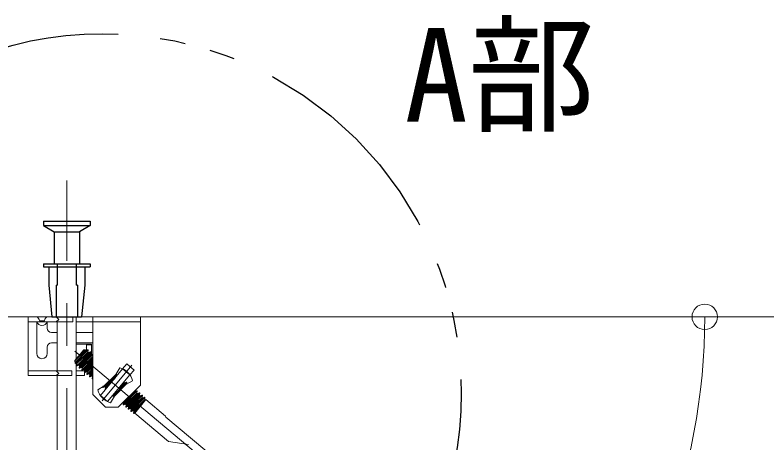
# Model space of a CAD drawing. Units: millimetres on the paper, with parts at other scales. Extents: x -195 to 195, y -135 to 133.
# Drawn here: x -144.23 to -126.51, y 80.57 to 90.65 of the extents above; entities that cross this region are included whole.
import ezdxf
from ezdxf.enums import TextEntityAlignment as Align

# ---------------------------------------------------------------- set-up
doc = ezdxf.new("R2010")
doc.units = ezdxf.units.MM
doc.header["$PDMODE"] = 32
doc.header["$PDSIZE"] = 0.6
for name, pattern in [('CHAIN1', [8, 5, -1, 1, -1]), ('DASHED1', [1.8, 1.2, -0.6]), ('DOUBLE_CHAIN1', [8.8, 5, -1, 0.6, -0.6, 0.6, -1])]:
    doc.linetypes.add(name, pattern=pattern)
for name, color, linetype, lineweight in [('5-0_中心線', 4, 'CHAIN1', 9), ('5-1_吊り材', 7, 'Continuous', 18), ('5-5_寸法', 7, 'Continuous', 9), ('5-6_文字', 7, 'Continuous', 18), ('5-9_躯体他', 4, 'Continuous', 9), ('5-B_補強金具・金具・その他', 3, 'Continuous', 18), ('5-C_ビス・アンカーボルト', 2, 'Continuous', 25)]:
    doc.layers.add(name, color=color, linetype=linetype, lineweight=lineweight)
doc.styles.add('ＭＳ ゴシック', font='')
doc.styles.get('ＭＳ ゴシック').set_extended_font_data('MS Gothic')

msp = doc.modelspace()

# ---------------------------------------------------------------- linework, layer by layer
at = {"layer": '5-0_中心線'}
for p, q in [((-143.014, 44.864), (-143.014, 86.754)), ((-142.828, 82.732), (-138.878, 79.426)), ((-141.481, 82.403), (-142.178, 81.57))]:
    msp.add_line(p, q, dxfattribs=at)
at = {"layer": '5-1_吊り材'}
for p, q in [((-142.789, 82.554), (-142.789, 83.544)), ((-143.239, 82.274), (-143.239, 83.429)), ((-142.789, 49.759), (-142.789, 82.454)), ((-143.239, 49.759), (-143.239, 82.159))]:
    msp.add_line(p, q, dxfattribs=at)
at = {"layer": '5-5_寸法', "color": 4}
msp.add_arc((-142.67, 83.544), 14.696, 317.4069, 0, dxfattribs=at)
at = {"layer": '5-5_寸法'}
msp.add_point((-127.974, 83.544), dxfattribs=at)
at = {"layer": '5-9_躯体他'}
msp.add_line((-157.496, 83.544), (-36.683, 83.544), dxfattribs=at)
at = {"layer": '5-B_補強金具・金具・その他'}
for p, q in [((-143.924, 83.544), (-143.924, 82.159)), ((-143.924, 83.544), (-142.874, 83.544)), ((-142.874, 83.544), (-142.874, 83.429)), ((-142.789, 83.544), (-141.274, 83.544)), ((-142.399, 83.544), (-142.399, 81.714)), ((-141.274, 83.544), (-141.274, 81.939)), ((-143.924, 83.429), (-142.874, 83.429)), ((-143.724, 83.429), (-143.724, 82.684)), ((-143.659, 83.454), (-143.539, 83.454)), ((-143.474, 83.279), (-143.474, 83.429)), ((-142.789, 83.429), (-142.399, 83.429)), ((-143.374, 83.179), (-143.239, 83.179)), ((-142.789, 83.179), (-142.399, 83.179)), ((-143.474, 82.829), (-143.474, 82.684)), ((-143.374, 82.929), (-143.239, 82.929)), ((-142.789, 82.929), (-142.399, 82.929)), ((-142.789, 82.899), (-142.434, 82.899)), ((-142.569, 82.826), (-142.569, 82.826)), ((-142.569, 82.826), (-142.569, 82.826)), ((-142.549, 82.884), (-142.434, 82.884)), ((-142.549, 82.884), (-142.549, 82.761)), ((-142.434, 82.899), (-142.434, 82.657)), ((-142.612, 82.765), (-142.822, 82.515)), ((-142.564, 82.756), (-142.821, 82.508)), ((-142.818, 82.469), (-142.521, 82.767)), ((-142.817, 82.457), (-142.51, 82.766)), ((-142.517, 82.716), (-142.788, 82.455)), ((-142.781, 82.394), (-142.456, 82.721)), ((-142.449, 82.715), (-142.775, 82.388)), ((-142.503, 82.705), (-142.774, 82.443)), ((-142.747, 82.604), (-142.578, 82.767)), ((-142.727, 82.404), (-142.456, 82.666)), ((-142.721, 82.343), (-142.399, 82.666)), ((-142.399, 82.654), (-142.714, 82.337)), ((-142.443, 82.654), (-142.713, 82.392)), ((-142.399, 82.611), (-142.666, 82.353)), ((-142.578, 82.768), (-142.612, 82.765)), ((-142.578, 82.768), (-142.578, 82.767)), ((-142.53, 82.766), (-142.564, 82.756)), ((-142.512, 82.768), (-142.53, 82.766)), ((-142.51, 82.766), (-142.517, 82.716)), ((-142.512, 82.768), (-142.51, 82.766)), ((-142.456, 82.721), (-142.503, 82.705)), ((-142.456, 82.721), (-142.449, 82.715)), ((-142.449, 82.715), (-142.456, 82.666)), ((-142.399, 82.669), (-142.443, 82.654)), ((-142.815, 82.443), (-142.822, 82.515)), ((-142.815, 82.443), (-142.788, 82.455)), ((-142.781, 82.394), (-142.774, 82.443)), ((-142.399, 82.554), (-142.66, 82.292)), ((-142.653, 82.341), (-142.399, 82.587)), ((-142.399, 82.542), (-142.653, 82.286)), ((-142.399, 82.502), (-142.605, 82.302)), ((-142.599, 82.241), (-142.399, 82.442)), ((-142.399, 82.477), (-142.592, 82.29)), ((-142.399, 82.43), (-142.592, 82.235)), ((-143.924, 82.274), (-142.894, 82.274)), ((-142.894, 82.274), (-142.894, 82.159)), ((-142.789, 82.274), (-142.599, 82.274)), ((-142.781, 82.394), (-142.775, 82.388)), ((-142.775, 82.388), (-142.727, 82.404)), ((-142.721, 82.343), (-142.713, 82.392)), ((-142.721, 82.343), (-142.714, 82.337)), ((-142.714, 82.337), (-142.666, 82.353)), ((-142.66, 82.292), (-142.653, 82.341)), ((-142.66, 82.292), (-142.653, 82.286)), ((-142.653, 82.286), (-142.605, 82.302)), ((-142.599, 82.241), (-142.592, 82.29)), ((-142.599, 82.289), (-142.599, 82.243)), ((-142.599, 82.289), (-142.592, 82.289)), ((-142.592, 82.235), (-142.544, 82.251)), ((-142.544, 82.251), (-142.399, 82.392)), ((-142.538, 82.19), (-142.399, 82.33)), ((-142.399, 82.367), (-142.531, 82.24)), ((-142.399, 82.317), (-142.531, 82.184)), ((-142.484, 82.2), (-142.399, 82.282)), ((-142.399, 82.258), (-142.47, 82.189)), ((-141.697, 82.32), (-142.223, 81.691)), ((-141.856, 82.189), (-141.766, 82.345)), ((-141.697, 82.32), (-141.524, 82.176)), ((-143.924, 82.159), (-142.894, 82.159)), ((-142.789, 82.159), (-142.599, 82.159)), ((-142.599, 82.241), (-142.592, 82.235)), ((-142.599, 82.241), (-142.599, 82.159)), ((-142.538, 82.19), (-142.531, 82.24)), ((-142.538, 82.19), (-142.531, 82.184)), ((-142.531, 82.184), (-142.484, 82.2)), ((-142.477, 82.139), (-142.399, 82.218)), ((-142.477, 82.139), (-142.47, 82.189)), ((-142.477, 82.139), (-142.47, 82.133)), ((-142.399, 82.205), (-142.47, 82.133)), ((-142.47, 82.133), (-142.423, 82.149)), ((-142.423, 82.149), (-142.399, 82.172)), ((-142.416, 82.088), (-142.409, 82.138)), ((-142.416, 82.088), (-142.399, 82.106)), ((-142.416, 82.088), (-142.41, 82.082)), ((-142.399, 82.093), (-142.41, 82.082)), ((-142.41, 82.082), (-142.399, 82.086)), ((-142.399, 82.148), (-142.409, 82.138)), ((-141.856, 82.189), (-142.129, 81.916)), ((-142.118, 81.894), (-141.847, 82.156)), ((-141.885, 82.096), (-142.105, 81.883)), ((-141.524, 82.176), (-142.051, 81.547)), ((-141.84, 82.206), (-141.855, 82.191)), ((-141.84, 82.206), (-141.847, 82.156)), ((-141.844, 82.209), (-141.84, 82.206)), ((-142.285, 81.826), (-142.129, 81.916)), ((-142.173, 81.884), (-142.157, 81.9)), ((-142.1, 81.945), (-142.166, 81.878)), ((-142.166, 81.934), (-142.166, 81.934)), ((-142.166, 81.878), (-142.118, 81.894)), ((-141.929, 81.68), (-141.604, 82.008)), ((-141.619, 81.951), (-141.891, 81.679)), ((-141.799, 81.414), (-141.274, 81.939)), ((-141.651, 81.992), (-141.792, 81.856)), ((-141.685, 81.984), (-141.665, 82.003)), ((-141.664, 82.009), (-141.665, 82.003)), ((-141.604, 82.008), (-141.651, 81.992)), ((-141.619, 81.951), (-141.462, 82.041)), ((-141.597, 82.002), (-141.603, 81.96)), ((-142.173, 81.884), (-142.172, 81.891)), ((-142.173, 81.884), (-142.166, 81.878)), ((-142.112, 81.833), (-142.105, 81.883)), ((-142.112, 81.833), (-142.064, 81.881)), ((-142.112, 81.833), (-142.108, 81.829)), ((-141.686, 81.476), (-141.36, 81.804)), ((-141.353, 81.798), (-141.679, 81.471)), ((-141.408, 81.788), (-141.679, 81.526)), ((-141.632, 81.487), (-141.361, 81.748)), ((-141.625, 81.426), (-141.299, 81.753)), ((-141.293, 81.747), (-141.618, 81.42)), ((-141.347, 81.737), (-141.618, 81.475)), ((-141.36, 81.804), (-141.408, 81.788)), ((-141.353, 81.798), (-141.361, 81.748)), ((-141.36, 81.804), (-141.353, 81.798)), ((-141.299, 81.753), (-141.347, 81.737)), ((-141.293, 81.747), (-141.3, 81.697)), ((-141.299, 81.753), (-141.293, 81.747)), ((-142.099, 81.414), (-142.399, 81.714)), ((-142.223, 81.691), (-142.051, 81.547)), ((-141.981, 81.522), (-141.891, 81.679)), ((-141.929, 81.68), (-141.927, 81.694)), ((-141.929, 81.68), (-141.923, 81.675)), ((-141.923, 81.675), (-141.881, 81.688)), ((-141.571, 81.436), (-141.3, 81.697)), ((-141.564, 81.375), (-141.238, 81.702)), ((-141.232, 81.696), (-141.557, 81.369)), ((-141.286, 81.686), (-141.557, 81.424)), ((-141.239, 81.646), (-141.51, 81.385)), ((-141.178, 81.651), (-141.503, 81.324)), ((-141.171, 81.645), (-141.497, 81.318)), ((-141.496, 81.373), (-141.225, 81.635)), ((-141.178, 81.595), (-141.449, 81.334)), ((-141.164, 81.584), (-141.435, 81.322)), ((-141.412, 81.278), (-141.147, 81.594)), ((-141.238, 81.702), (-141.286, 81.686)), ((-141.232, 81.696), (-141.239, 81.646)), ((-141.238, 81.702), (-141.232, 81.696)), ((-141.178, 81.651), (-141.225, 81.635)), ((-141.178, 81.651), (-141.171, 81.645)), ((-141.171, 81.645), (-141.178, 81.595)), ((-141.152, 81.588), (-141.164, 81.584)), ((-141.147, 81.594), (-140.687, 81.209)), ((-142.099, 81.414), (-141.799, 81.414)), ((-141.686, 81.476), (-141.679, 81.526)), ((-141.686, 81.476), (-141.679, 81.471)), ((-141.679, 81.471), (-141.632, 81.487)), ((-141.625, 81.426), (-141.618, 81.475)), ((-141.625, 81.426), (-141.618, 81.42)), ((-141.618, 81.42), (-141.571, 81.436)), ((-141.564, 81.375), (-141.557, 81.424)), ((-141.564, 81.375), (-141.557, 81.369)), ((-141.557, 81.369), (-141.51, 81.385)), ((-141.503, 81.324), (-141.496, 81.373)), ((-141.442, 81.273), (-141.277, 81.439)), ((-141.503, 81.324), (-141.497, 81.318)), ((-141.497, 81.318), (-141.449, 81.334)), ((-141.442, 81.273), (-141.435, 81.322)), ((-141.442, 81.273), (-141.436, 81.267)), ((-141.343, 81.361), (-141.436, 81.267)), ((-141.412, 81.278), (-140.615, 80.611)), ((-140.677, 81.182), (-140.687, 81.209)), ((-140.677, 81.182), (-137.993, 78.935)), ((-140.141, 80.538), (-140.615, 80.611))]:
    msp.add_line(p, q, dxfattribs=at)
at = {"layer": '5-B_補強金具・金具・その他', "linetype": 'DASHED1'}
for p, q in [((-143.201, 83.481), (-143.264, 83.544)), ((-143.201, 83.481), (-143.264, 83.429)), ((-142.399, 83.429), (-141.274, 83.429)), ((-141.697, 82.32), (-141.6, 82.435)), ((-141.6, 82.435), (-141.428, 82.291)), ((-143.201, 82.211), (-143.264, 82.274)), ((-141.524, 82.176), (-141.428, 82.291)), ((-143.201, 82.211), (-143.264, 82.159))]:
    msp.add_line(p, q, dxfattribs=at)
at = {"layer": '5-B_補強金具・金具・その他'}
msp.add_lwpolyline([(-141.604, 82.008), (-141.597, 82.002), (-141.923, 81.675)], dxfattribs=at)
for centre, radius, start, end in [((-143.758, 83.45), 0.0998, 2.0521, 69.6232), ((-143.439, 83.45), 0.0998, 110.3768, 177.9479), ((-143.599, 83.478), 0.135, 201.7623, 338.2377), ((-143.374, 83.279), 0.1, 180, 270), ((-143.374, 82.829), 0.1, 90, 180), ((-143.599, 82.684), 0.125, 180, 0), ((-142.558, 82.777), 0.022, 206.4427, 253.6861), ((-142.497, 82.726), 0.022, 206.4427, 253.6861), ((-142.436, 82.675), 0.022, 206.4427, 253.6861), ((-142.794, 82.434), 0.022, 26.4427, 73.6861), ((-142.733, 82.383), 0.022, 26.4427, 73.6861), ((-142.672, 82.332), 0.022, 26.4427, 73.6861), ((-142.611, 82.281), 0.022, 26.4427, 73.6861), ((-142.551, 82.23), 0.022, 26.4427, 73.6861), ((-141.874, 81.934), 0.425, 14.6505, 75.3495), ((-142.49, 82.179), 0.022, 26.4427, 73.6861), ((-142.429, 82.128), 0.022, 26.4427, 73.6861), ((-141.828, 82.166), 0.022, 206.4427, 233.7131), ((-142.125, 81.873), 0.022, 26.4427, 73.6861), ((-141.645, 82.013), 0.022, 206.4427, 253.6861), ((-141.874, 81.934), 0.425, 194.6505, 255.3495), ((-141.402, 81.809), 0.022, 222.5325, 253.6861), ((-141.341, 81.758), 0.022, 206.4427, 253.6861), ((-141.28, 81.707), 0.022, 206.4427, 253.6861), ((-141.219, 81.656), 0.022, 206.4427, 253.6861), ((-141.158, 81.605), 0.022, 206.4427, 253.6861), ((-141.699, 81.516), 0.022, 26.4427, 39.9414), ((-141.638, 81.465), 0.022, 26.4427, 73.6861), ((-141.577, 81.414), 0.022, 26.4427, 73.6861), ((-141.516, 81.363), 0.022, 26.4427, 73.6861), ((-141.455, 81.313), 0.022, 26.4427, 73.6861), ((-141.373, 81.162), 0.122, 108.3386, 120.6992)]:
    msp.add_arc(centre, radius, start, end, dxfattribs=at)
at = {"layer": '5-C_ビス・アンカーボルト'}
for p, q in [((-143.564, 85.794), (-142.464, 85.794)), ((-143.564, 85.694), (-142.464, 85.694)), ((-143.314, 85.544), (-143.314, 84.794)), ((-143.314, 85.544), (-142.714, 85.544)), ((-142.714, 85.544), (-142.714, 84.794)), ((-143.564, 84.794), (-143.564, 84.719)), ((-143.564, 84.794), (-142.464, 84.794)), ((-142.464, 84.794), (-142.464, 84.719)), ((-143.564, 84.719), (-142.464, 84.719)), ((-143.439, 84.719), (-143.439, 84.294)), ((-142.589, 84.719), (-142.589, 84.294)), ((-143.439, 84.294), (-143.364, 83.544)), ((-142.589, 84.294), (-142.664, 83.544)), ((-143.364, 83.544), (-142.664, 83.544))]:
    msp.add_line(p, q, dxfattribs=at)
at = {"layer": '5-C_ビス・アンカーボルト', "linetype": 'DASHED1'}
for p, q in [((-143.239, 84.794), (-143.239, 84.294)), ((-142.789, 84.794), (-142.789, 84.294)), ((-143.264, 84.294), (-143.264, 83.544)), ((-143.264, 84.294), (-143.239, 84.294)), ((-142.764, 84.294), (-142.789, 84.294)), ((-142.764, 84.294), (-142.764, 83.544))]:
    msp.add_line(p, q, dxfattribs=at)
at = {"layer": '5-C_ビス・アンカーボルト'}
for points in [[(-143.564, 85.794), (-143.564, 85.694), (-143.314, 85.544)], [(-142.464, 85.794), (-142.464, 85.694), (-142.714, 85.544)]]:
    msp.add_lwpolyline(points, dxfattribs=at)
at = {"layer": '5-C_ビス・アンカーボルト', "linetype": 'DOUBLE_CHAIN1'}
msp.add_circle((-142.169, 81.758), 8.454, dxfattribs=at)

# ---------------------------------------------------------------- texts
at = {"layer": '5-6_文字', "style": 'ＭＳ ゴシック'}
msp.add_text('A部', height=2.199, dxfattribs=at).set_placement((-135.054, 87.484), align=Align.BOTTOM_LEFT)

doc.saveas('drawing.dxf')
